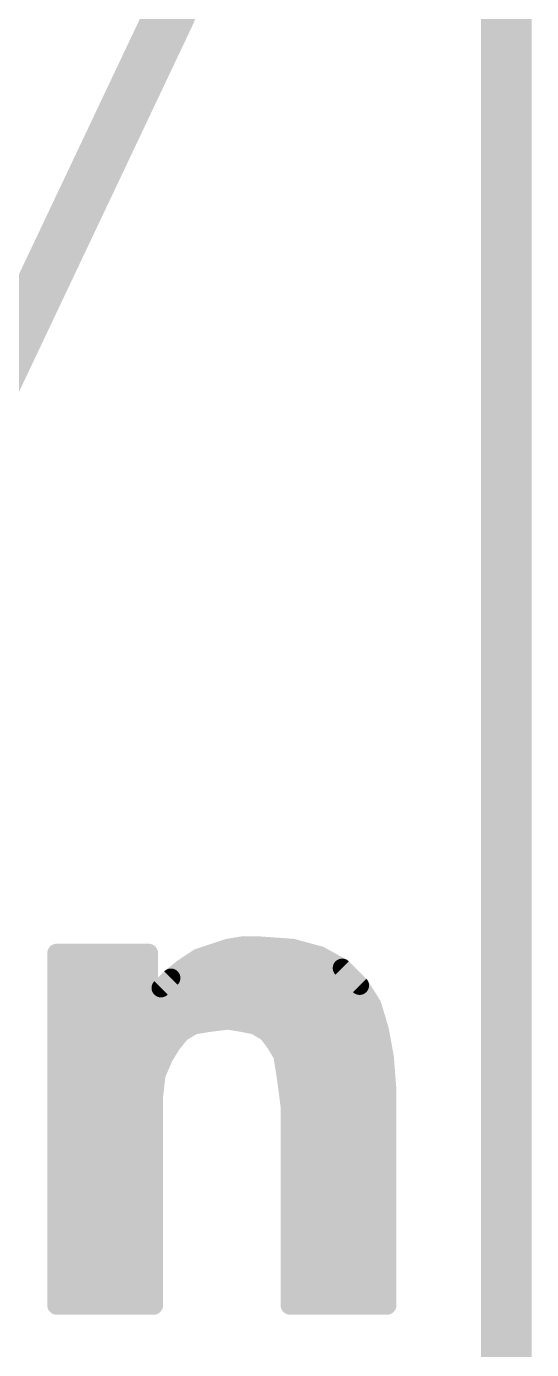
# Model space of a CAD drawing. Extents: x -32 to 75, y -41 to 41.
# Drawn here: x 33.63 to 35.66, y 6.86 to 12.19 of the extents above; entities that cross this region are included whole.
import ezdxf

# ---------------------------------------------------------------- set-up
doc = ezdxf.new("R2010")
doc.units = 0
for name, color, linetype in [('1', 12, 'CONTINUOUS'), ('16', 132, 'CONTINUOUS'), ('20', 31, 'CONTINUOUS'), ('21', 41, 'CONTINUOUS'), ('51', 53, 'CONTINUOUS')]:
    doc.layers.add(name, color=color, linetype=linetype)

msp = doc.modelspace()

# ---------------------------------------------------------------- linework, layer by layer
at = {"layer": '1', "const_width": 0.2032}
msp.add_lwpolyline([(35.56, 0), (35.56, 40.64)], dxfattribs=at)
at = {"layer": '16', "const_width": 0.2032}
msp.add_lwpolyline([(35.56, 0), (35.56, 40.64)], dxfattribs=at)
at = {"layer": '20', "const_width": 0.2032}
msp.add_lwpolyline([(35.56, 40.64), (35.56, 0)], dxfattribs=at)
at = {"layer": '21', "const_width": 0.0762}
for points in [[(33.749, 8.456), (34.119, 8.456)], [(33.749, 7.036), (33.749, 8.456)], [(34.119, 8.456), (34.119, 8.256)], [(34.319, 8.436), (34.439, 8.476)], [(34.3856, 8.4582), (34.7643, 8.4582)], [(34.439, 8.476), (34.499, 8.486)], [(34.499, 8.486), (34.559, 8.486)], [(34.559, 8.486), (34.699, 8.476)], [(34.699, 8.476), (34.809, 8.446)], [(34.809, 8.446), (34.899, 8.396)], [(34.209, 8.356), (34.259, 8.396)], [(34.259, 8.396), (34.319, 8.436)], [(34.899, 8.396), (34.969, 8.326)], [(33.749, 8.382), (34.119, 8.382)], [(34.169, 8.316), (34.209, 8.356)], [(34.2415, 8.382), (34.913, 8.382)], [(33.749, 8.3058), (34.119, 8.3058)], [(34.129, 8.256), (34.169, 8.316)], [(34.1622, 8.3058), (34.9816, 8.3058)], [(34.969, 8.326), (35.019, 8.246)], [(34.119, 8.256), (34.129, 8.256)], [(35.019, 8.246), (35.049, 8.146)], [(33.749, 8.2296), (35.0239, 8.2296)], [(34.439, 8.186), (34.359, 8.176)], [(34.499, 8.176), (34.439, 8.186)], [(33.749, 8.1534), (34.278, 8.1534)], [(34.249, 8.136), (34.209, 8.086)], [(34.299, 8.166), (34.249, 8.136)], [(34.359, 8.176), (34.299, 8.166)], [(34.549, 8.166), (34.499, 8.176)], [(34.599, 8.136), (34.549, 8.166)], [(34.57, 8.1534), (35.0468, 8.1534)], [(34.629, 8.096), (34.599, 8.136)], [(35.049, 8.146), (35.069, 8.036)], [(33.749, 8.0772), (34.2037, 8.0772)], [(34.209, 8.086), (34.179, 8.036)], [(34.659, 8.046), (34.629, 8.096)], [(34.6403, 8.0772), (35.0615, 8.0772)], [(34.179, 8.036), (34.149, 7.966)], [(34.669, 7.986), (34.659, 8.046)], [(35.069, 8.036), (35.079, 7.906)], [(33.749, 8.001), (34.164, 8.001)], [(34.149, 7.966), (34.139, 7.876)], [(34.6665, 8.001), (35.0717, 8.001)], [(34.679, 7.916), (34.669, 7.986)], [(33.749, 7.9248), (34.1444, 7.9248)], [(34.6777, 7.9248), (35.0776, 7.9248)], [(34.689, 7.836), (34.679, 7.916)], [(34.139, 7.876), (34.139, 7.036)], [(35.079, 7.906), (35.079, 7.036)], [(33.749, 7.8486), (34.139, 7.8486)], [(34.6874, 7.8486), (35.079, 7.8486)], [(34.689, 7.036), (34.689, 7.836)], [(33.749, 7.7724), (34.139, 7.7724)], [(34.689, 7.7724), (35.079, 7.7724)], [(33.749, 7.6962), (34.139, 7.6962)], [(34.689, 7.6962), (35.079, 7.6962)], [(33.749, 7.62), (34.139, 7.62)], [(34.689, 7.62), (35.079, 7.62)], [(33.749, 7.5438), (34.139, 7.5438)], [(34.689, 7.5438), (35.079, 7.5438)], [(33.749, 7.4676), (34.139, 7.4676)], [(34.689, 7.4676), (35.079, 7.4676)], [(33.749, 7.3914), (34.139, 7.3914)], [(34.689, 7.3914), (35.079, 7.3914)], [(33.749, 7.3152), (34.139, 7.3152)], [(34.689, 7.3152), (35.079, 7.3152)], [(33.749, 7.239), (34.139, 7.239)], [(34.689, 7.239), (35.079, 7.239)], [(33.749, 7.1628), (34.139, 7.1628)], [(34.689, 7.1628), (35.079, 7.1628)], [(33.749, 7.0866), (34.139, 7.0866)], [(34.689, 7.0866), (35.079, 7.0866)], [(34.139, 7.036), (33.749, 7.036)], [(35.079, 7.036), (34.689, 7.036)]]:
    msp.add_lwpolyline(points, dxfattribs=at)
at = {"layer": '21', "const_width": 0.0381}
for points in [[(33.749, 8.4751, 1), (33.749, 8.437)], [(33.7681, 8.456, 1), (33.73, 8.456)], [(34.138, 8.456, 1), (34.0999, 8.456)], [(34.119, 8.437, 1), (34.119, 8.4751)], [(34.3856, 8.4772, 1), (34.3856, 8.4391)], [(34.4359, 8.4948, 1), (34.4421, 8.4572)], [(34.445, 8.4579, 1), (34.433, 8.4941)], [(34.499, 8.5051, 1), (34.499, 8.467)], [(34.5021, 8.4672, 1), (34.4959, 8.5048)], [(34.5604, 8.505, 1), (34.5576, 8.467)], [(34.559, 8.467, 1), (34.559, 8.5051)], [(34.704, 8.4944, 1), (34.694, 8.4576)], [(34.6976, 8.457, 1), (34.7004, 8.495)], [(34.7643, 8.4391, 1), (34.7643, 8.4772)], [(34.8183, 8.4627, 1), (34.7997, 8.4293)], [(34.2484, 8.4119, 1), (34.2696, 8.3801)], [(34.2709, 8.3811, 1), (34.2471, 8.4109)], [(34.313, 8.4541, 1), (34.325, 8.4179)], [(34.3296, 8.4201, 1), (34.3084, 8.4519)], [(34.804, 8.4276, 1), (34.814, 8.4644)], [(34.9125, 8.4095, 1), (34.8855, 8.3825)], [(34.8897, 8.3793, 1), (34.9083, 8.4127)], [(33.749, 8.401, 1), (33.749, 8.3629)], [(34.119, 8.3629, 1), (34.119, 8.401)], [(34.1971, 8.3709, 1), (34.2209, 8.3411)], [(34.2225, 8.3425, 1), (34.1955, 8.3695)], [(34.2415, 8.401, 1), (34.2415, 8.3629)], [(34.913, 8.3629, 1), (34.913, 8.401)], [(33.749, 8.3248, 1), (33.749, 8.2867)], [(34.119, 8.2867, 1), (34.119, 8.3248)], [(34.1622, 8.3248, 1), (34.1622, 8.2867)], [(34.1555, 8.3295, 1), (34.1825, 8.3025)], [(34.1849, 8.3054, 1), (34.1531, 8.3266)], [(34.9852, 8.3361, 1), (34.9528, 8.3159)], [(34.9555, 8.3125, 1), (34.9825, 8.3395)], [(34.9816, 8.2867, 1), (34.9816, 8.3248)], [(34.0999, 8.256, 1), (34.138, 8.256)], [(34.119, 8.2751, 1), (34.119, 8.237)], [(34.1131, 8.2666, 1), (34.1449, 8.2454)], [(34.129, 8.237, 1), (34.129, 8.2751)], [(35.0372, 8.2515, 1), (35.0008, 8.2405)], [(35.0028, 8.2359, 1), (35.0352, 8.2561)], [(33.749, 8.2486, 1), (33.749, 8.2105)], [(34.4421, 8.2048, 1), (34.4359, 8.1672)], [(34.4414, 8.1671, 1), (34.4366, 8.2049)], [(35.0239, 8.2105, 1), (35.0239, 8.2486)], [(33.749, 8.1724, 1), (33.749, 8.1343)], [(34.2392, 8.1523, 1), (34.2588, 8.1197)], [(34.2639, 8.1241, 1), (34.2341, 8.1479)], [(34.278, 8.1343, 1), (34.278, 8.1724)], [(34.2959, 8.1848, 1), (34.3021, 8.1472)], [(34.3088, 8.1497, 1), (34.2892, 8.1823)], [(34.3566, 8.1949, 1), (34.3614, 8.1571)], [(34.3621, 8.1572, 1), (34.3559, 8.1948)], [(34.5027, 8.1947, 1), (34.4953, 8.1573)], [(34.4959, 8.1572, 1), (34.5021, 8.1948)], [(34.5588, 8.1823, 1), (34.5392, 8.1497)], [(34.5453, 8.1473, 1), (34.5527, 8.1847)], [(34.57, 8.1724, 1), (34.57, 8.1343)], [(34.6142, 8.1474, 1), (34.5838, 8.1246)], [(34.5892, 8.1197, 1), (34.6088, 8.1523)], [(35.0677, 8.1494, 1), (35.0303, 8.1426)], [(35.0308, 8.1405, 1), (35.0672, 8.1515)], [(35.0468, 8.1343, 1), (35.0468, 8.1724)], [(33.749, 8.0963, 1), (33.749, 8.0582)], [(34.1941, 8.0979, 1), (34.2239, 8.0741)], [(34.2253, 8.0762, 1), (34.1927, 8.0958)], [(34.2037, 8.0582, 1), (34.2037, 8.0963)], [(34.6453, 8.1058, 1), (34.6127, 8.0862)], [(34.6138, 8.0846, 1), (34.6442, 8.1074)], [(34.6403, 8.0963, 1), (34.6403, 8.0582)], [(35.0615, 8.0582, 1), (35.0615, 8.0963)], [(34.1627, 8.0458, 1), (34.1953, 8.0262)], [(34.1965, 8.0285, 1), (34.1615, 8.0435)], [(34.6778, 8.0491, 1), (34.6402, 8.0429)], [(34.6427, 8.0362, 1), (34.6753, 8.0558)], [(35.088, 8.0375, 1), (35.05, 8.0345)], [(35.0503, 8.0326, 1), (35.0877, 8.0394)], [(33.749, 8.0201, 1), (33.749, 7.982)], [(34.1679, 7.9639, 1), (34.1301, 7.9681)], [(34.164, 7.982, 1), (34.164, 8.0201)], [(34.6665, 8.0201, 1), (34.6665, 7.982)], [(34.6879, 7.9887, 1), (34.6501, 7.9833)], [(34.6502, 7.9829, 1), (34.6878, 7.9891)], [(35.0717, 7.982, 1), (35.0717, 8.0201)], [(33.749, 7.9439, 1), (33.749, 7.9058)], [(34.1315, 7.9735, 1), (34.1665, 7.9585)], [(34.1444, 7.9058, 1), (34.1444, 7.9439)], [(34.6777, 7.9439, 1), (34.6777, 7.9058)], [(34.6979, 7.9184, 1), (34.6601, 7.9136)], [(35.0776, 7.9058, 1), (35.0776, 7.9439)], [(34.1581, 7.876, 1), (34.12, 7.876)], [(34.1201, 7.8781, 1), (34.1579, 7.8739)], [(34.6601, 7.9133, 1), (34.6979, 7.9187)], [(35.0981, 7.906, 1), (35.06, 7.906)], [(35.06, 7.9045, 1), (35.098, 7.9075)], [(33.749, 7.8677, 1), (33.749, 7.8296)], [(34.139, 7.8296, 1), (34.139, 7.8677)], [(34.6874, 7.8677, 1), (34.6874, 7.8296)], [(34.7081, 7.836, 1), (34.67, 7.836)], [(34.6701, 7.8336, 1), (34.7079, 7.8384)], [(35.079, 7.8296, 1), (35.079, 7.8677)], [(33.749, 7.7915, 1), (33.749, 7.7534)], [(34.139, 7.7534, 1), (34.139, 7.7915)], [(34.689, 7.7915, 1), (34.689, 7.7534)], [(35.079, 7.7534, 1), (35.079, 7.7915)], [(33.749, 7.7153, 1), (33.749, 7.6772)], [(34.139, 7.6772, 1), (34.139, 7.7153)], [(34.689, 7.7153, 1), (34.689, 7.6772)], [(35.079, 7.6772, 1), (35.079, 7.7153)], [(33.749, 7.6391, 1), (33.749, 7.601)], [(34.139, 7.601, 1), (34.139, 7.6391)], [(34.689, 7.6391, 1), (34.689, 7.601)], [(35.079, 7.601, 1), (35.079, 7.6391)], [(33.749, 7.5629, 1), (33.749, 7.5248)], [(34.139, 7.5248, 1), (34.139, 7.5629)], [(34.689, 7.5629, 1), (34.689, 7.5248)], [(35.079, 7.5248, 1), (35.079, 7.5629)], [(33.749, 7.4867, 1), (33.749, 7.4486)], [(34.139, 7.4486, 1), (34.139, 7.4867)], [(34.689, 7.4867, 1), (34.689, 7.4486)], [(35.079, 7.4486, 1), (35.079, 7.4867)], [(33.749, 7.4104, 1), (33.749, 7.3723)], [(34.139, 7.3723, 1), (34.139, 7.4104)], [(34.689, 7.4104, 1), (34.689, 7.3723)], [(35.079, 7.3723, 1), (35.079, 7.4104)], [(33.749, 7.3342, 1), (33.749, 7.2961)], [(34.139, 7.2961, 1), (34.139, 7.3342)], [(34.689, 7.3342, 1), (34.689, 7.2961)], [(35.079, 7.2961, 1), (35.079, 7.3342)], [(33.749, 7.2581, 1), (33.749, 7.22)], [(34.139, 7.22, 1), (34.139, 7.2581)], [(34.689, 7.2581, 1), (34.689, 7.22)], [(35.079, 7.22, 1), (35.079, 7.2581)], [(33.749, 7.1819, 1), (33.749, 7.1438)], [(34.139, 7.1438, 1), (34.139, 7.1819)], [(34.689, 7.1819, 1), (34.689, 7.1438)], [(35.079, 7.1438, 1), (35.079, 7.1819)], [(33.749, 7.1057, 1), (33.749, 7.0676)], [(34.139, 7.0676, 1), (34.139, 7.1057)], [(34.689, 7.1057, 1), (34.689, 7.0676)], [(35.079, 7.0676, 1), (35.079, 7.1057)], [(33.749, 7.0551, 1), (33.749, 7.017)], [(33.73, 7.036, 1), (33.7681, 7.036)], [(34.12, 7.036, 1), (34.1581, 7.036)], [(34.139, 7.017, 1), (34.139, 7.0551)], [(34.689, 7.0551, 1), (34.689, 7.017)], [(34.67, 7.036, 1), (34.7081, 7.036)], [(35.06, 7.036, 1), (35.0981, 7.036)], [(35.079, 7.017, 1), (35.079, 7.0551)]]:
    msp.add_lwpolyline(points, format="xyb", dxfattribs=at)
at = {"layer": '51', "const_width": 0.2032}
msp.add_lwpolyline([(17.78, 1.27, 1), (17.78, 36.83, 1), (17.78, 1.27)], format="xyb", dxfattribs=at)

doc.saveas('drawing.dxf')
